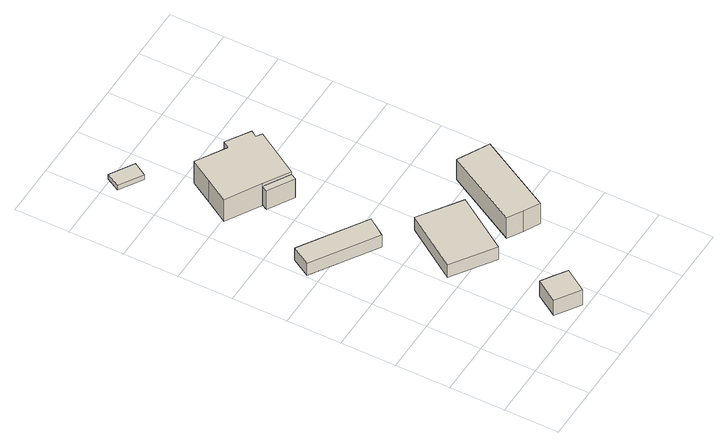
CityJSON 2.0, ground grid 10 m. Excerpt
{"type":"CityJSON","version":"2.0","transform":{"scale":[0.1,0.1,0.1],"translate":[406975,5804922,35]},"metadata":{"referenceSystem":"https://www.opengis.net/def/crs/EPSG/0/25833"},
"CityObjects":{
"building1":{"type":"Building","attributes":{"Gemeindeschluessel":"11000009","BezugspunktDach":"2200","function":"31001_2520","measuredHeight":3.98,"storeysAboveGround":1},"address":[{"country":"Germany","locality":"Berlin","thoroughfareNumber":"100 (1)","thoroughfareName":"Vetschauer Allee"}],"geometry":[{"type":"Solid","lod":"1","boundaries":[[[[0,1,2,3,4]],[[5,6,7,8,9]],[[5,9,4,3]],[[6,5,3,2]],[[7,6,2,1]],[[8,7,1,0]],[[9,8,0,4]]]]}]},
"building2":{"type":"Building","attributes":{"Gemeindeschluessel":"11000009","BezugspunktDach":"2200","function":"51009_1610","measuredHeight":3.03,"storeysAboveGround":0},"address":[{"country":"Germany","locality":"Berlin"}],"geometry":[{"type":"Solid","lod":"1","boundaries":[[[[10,11,12,13]],[[14,15,16,17]],[[14,17,13,12]],[[15,14,12,11]],[[16,15,11,10]],[[17,16,10,13]]]]}]},
"building3":{"type":"Building","attributes":{"Gemeindeschluessel":"11000009","BezugspunktDach":"2200","function":"31001_2020","measuredHeight":2.92,"storeysAboveGround":1},"address":[{"country":"Germany","locality":"Berlin","thoroughfareNumber":"645","thoroughfareName":"Adlergestell"}],"geometry":[{"type":"Solid","lod":"1","boundaries":[[[[18,19,20,21]],[[22,23,24,25]],[[22,25,21,20]],[[23,22,20,19]],[[24,23,19,18]],[[25,24,18,21]]]]}]},
"building4":{"type":"Building","attributes":{"Gemeindeschluessel":"11000009","BezugspunktDach":"2200","function":"31001_1010","measuredHeight":1.85,"storeysAboveGround":1},"address":[{"country":"Germany","locality":"Berlin","thoroughfareNumber":"9 (2)","thoroughfareName":"Radduscher Weg"}],"geometry":[{"type":"Solid","lod":"1","boundaries":[[[[26,27,28,29]],[[30,31,32,33]],[[30,33,29,28]],[[31,30,28,27]],[[32,31,27,26]],[[33,32,26,29]]]]}]},
"building5":{"type":"Building","attributes":{"Gemeindeschluessel":"11000009","BezugspunktDach":"2200","function":"51009_1610","measuredHeight":4.34,"storeysAboveGround":0},"address":[{"country":"Germany","locality":"Berlin"}],"geometry":[{"type":"Solid","lod":"1","boundaries":[[[[34,35,36,37]],[[38,39,40,41]],[[38,41,37,36]],[[39,38,36,35]],[[40,39,35,34]],[[41,40,34,37]]]]}]},
"building6":{"type":"Building","attributes":{"Gemeindeschluessel":"11000009","BezugspunktDach":"2200","function":"31001_1010","measuredHeight":5.78,"storeysAboveGround":1},"address":[{"country":"Germany","locality":"Berlin","thoroughfareNumber":"7","thoroughfareName":"Radduscher Weg"}],"geometry":[{"type":"Solid","lod":"1","boundaries":[[[[42,43,44,45,46,47,48,49,50,51,52]],[[53,54,55,56,57,58,59,60,61,62,63]],[[53,63,52,51]],[[54,53,51,50]],[[55,54,50,49]],[[56,55,49,48]],[[57,56,48,47]],[[58,57,47,46]],[[59,58,46,45]],[[60,59,45,44]],[[61,60,44,43]],[[62,61,43,42]],[[63,62,42,52]]]]}]},
"building7":{"type":"Building","attributes":{"Gemeindeschluessel":"11000009","BezugspunktDach":"2200","function":"31001_2523","measuredHeight":4.89,"storeysAboveGround":1},"address":[{"country":"Germany","locality":"Berlin","thoroughfareNumber":"100","thoroughfareName":"Vetschauer Allee"}],"geometry":[{"type":"Solid","lod":"1","boundaries":[[[[64,65,66,67,68]],[[69,70,71,72,73]],[[69,73,68,67]],[[70,69,67,66]],[[71,70,66,65]],[[72,71,65,64]],[[73,72,64,68]]]]}]}
},
"vertices":[
[165,7,36],[192,48,36],[170,63,36],[148,77,36],[122,36,36],[148,77,2],[170,63,2],[192,48,2],[165,7,2],[122,36,2],
[119,350,28],[142,383,28],[25,457,28],[5,423,28],[25,457,1],[142,383,1],[119,350,1],[5,423,1],
[186,174,31],[251,272,31],[177,323,31],[111,225,31],[177,323,2],[251,272,2],[186,174,2],[111,225,2],
[62,754,11],[77,779,11],[34,805,11],[20,780,11],[34,805,1],[77,779,1],[62,754,1],[20,780,1],
[145,524,45],[151,534,45],[105,561,45],[99,551,45],[105,561,2],[151,534,2],[145,524,2],[99,551,2],
[105,561,51],[151,534,51],[176,575,51],[201,616,51],[191,623,51],[198,634,51],[155,661,51],[147,649,51],[94,681,51],[69,639,51],[43,597,51],[69,639,1],[94,681,1],[147,649,1],[155,661,1],[198,634,1],[191,623,1],[201,616,1],[176,575,1],[151,534,1],[105,561,1],[43,597,1],
[259,169,50],[287,154,50],[362,290,50],[306,319,50],[232,185,50],[306,319,4],[362,290,4],[287,154,4],[259,169,4],[232,185,4]
]}
